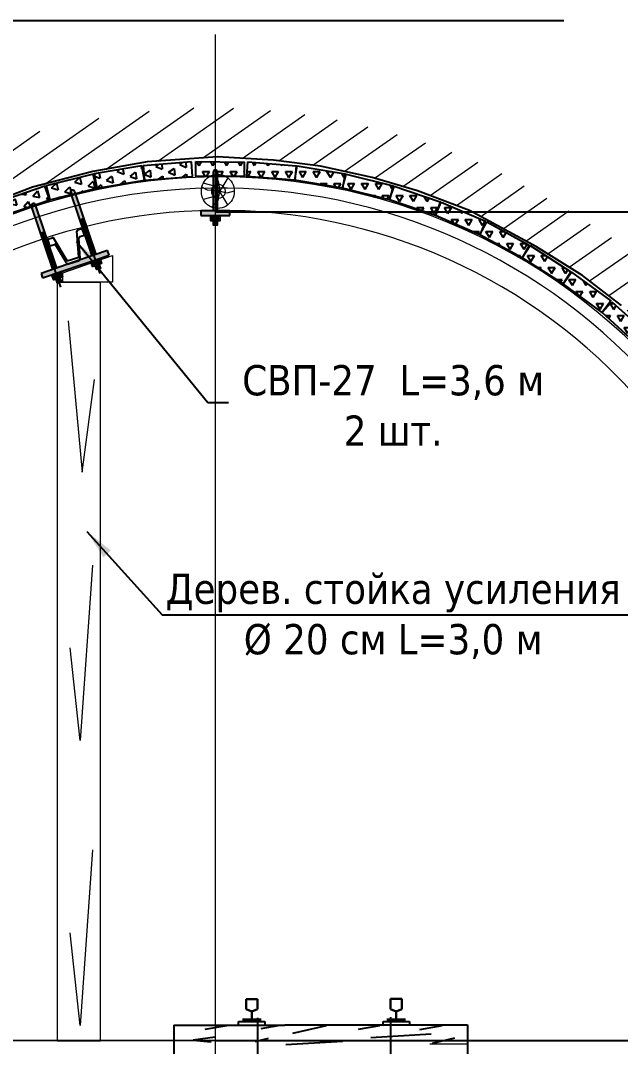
# Model space of a CAD drawing. Header units: millimetres. Extents: x -46762 to 161452, y -66984 to 31524.
# Drawn here: x 156657 to 159137, y -28940 to -24701 of the extents above; entities that cross this region are included whole.
import ezdxf

# ---------------------------------------------------------------- set-up
doc = ezdxf.new("R2010")
doc.units = ezdxf.units.MM
doc.header["$LTSCALE"] = 0.5
doc.styles.get("Standard").update_dxf_attribs({"font": 'TIMES.TTF'})
doc.dimstyles.new('ISO-25', dxfattribs={"dimscale": 50, "dimtxt": 2.5, "dimasz": 2.5, "dimexe": 1.25, "dimexo": 0.625, "dimtad": 1, "dimdec": 0, "dimtxsty": 'Standard', "dimcen": 2.5, "dimadec": 0, "dimazin": 0, "dimtfac": 1, "dimtdec": 0, "dimtmove": 0, "dimatfit": 3, "dimfxl": 1, "dimarcsym": 0})
pattern_1 = [(35, (40037.60467210913, -28500.7936049343), (-54.63315556243714, 78.02423221852646), [])]
pattern_2 = [(59.99999999999999, (40037.60467210913, -15946.75703126326), (-28.5749897581405, 49.49334591314033), [28.575, -28.575]), (120, (40037.60467210913, -15946.75703126326), (-57.14998975814051, 5.913140350699564e-06), [28.57499999999999, -28.57499999999999]), (0, (40023.31717210913, -15922.01033126326), (28.575, 49.49334), [28.575, -28.575])]

# ---------------------------------------------------------------- blocks, each defined once
blk = doc.blocks.new('ск16')
h = blk.add_hatch(color=9)
edge = h.paths.add_edge_path()
edge.add_line((76510.91213818084, 28276.66980265561), (76510.91213818084, 28116.66980265561))
edge.add_line((76510.91213818084, 28116.66980265561), (76494.91213818084, 28116.66980265561))
edge.add_line((76494.91213818084, 28116.66980265561), (76494.91213818084, 28276.66980265561))
edge.add_arc((76502.91213818084, 28276.66980265561), 8, 0, 180, ccw=False)
for points in [[(76562.91213818084, 28116.66980265561), (76442.91213818084, 28116.66980265561), (76442.91213818084, 28096.66980265561), (76562.91213818084, 28096.66980265561)], [(76521.91213818084, 28096.66980265561), (76521.91213818084, 28074.66980265561), (76483.91213818084, 28074.66980265561), (76483.91213818084, 28096.66980265561)], [(76494.91213818084, 28074.66980265561), (76510.91213818084, 28074.66980265561), (76510.91213818084, 28056.66980265561), (76494.91213818084, 28056.66980265561)]]:
    blk.add_hatch(color=9).paths.add_polyline_path(points)
at = {"color": 7}
for p, q in [((76494.91213818084, 28116.66980265561), (76494.91213818084, 28276.66980265561)), ((76510.91213818084, 28116.66980265561), (76510.91213818084, 28276.66980265561)), ((76442.91213818084, 28116.66980265561), (76442.91213818084, 28096.66980265561)), ((76562.91213818084, 28116.66980265561), (76442.91213818084, 28116.66980265561)), ((76562.91213818084, 28096.66980265561), (76562.91213818084, 28116.66980265561)), ((76442.91213818084, 28096.66980265561), (76562.91213818084, 28096.66980265561)), ((76494.91213818084, 28074.66980265561), (76494.91213818084, 28056.66980265561)), ((76510.91213818084, 28074.66980265561), (76510.91213818084, 28056.66980265561))]:
    blk.add_line(p, q, dxfattribs=at)
for points in [[(76510.91213818084, 28276.66980265561), (76510.91213818084, 28116.66980265561), (76494.91213818084, 28116.66980265561), (76494.91213818084, 28276.66980265561)], [(76502.91213818084, 28096.66980265561), (76521.91213818084, 28096.66980265561), (76521.91213818084, 28074.66980265561), (76483.91213818084, 28074.66980265561), (76483.91213818084, 28096.66980265561), (76521.91213818084, 28096.66980265561)], [(76521.91213818084, 28096.66980265561), (76521.91213818084, 28074.66980265561), (76483.91213818084, 28074.66980265561), (76483.91213818084, 28096.66980265561), (76521.91213818084, 28096.66980265561)], [(76494.91213818084, 28074.66980265561), (76510.91213818084, 28074.66980265561), (76510.91213818084, 28056.66980265561), (76494.91213818084, 28056.66980265561), (76494.91213818084, 28074.66980265561)]]:
    blk.add_lwpolyline(points, dxfattribs=at)
blk.add_arc((76502.91213818084, 28276.66980265561), 8, 0, 180, dxfattribs=at)
blk = doc.blocks.new('*D139')
at = {"color": 0, "lineweight": -2}
for p, q in [((157461.8773804985, -25492.38011170697), (160482.4449686834, -25492.38011170697)), ((160419.9449686834, -25617.38011170697), (160419.9449686834, -28790.05228480275)), ((157461.8773804985, -28915.05228480275), (160482.4449686834, -28915.05228480275))]:
    blk.add_line(p, q, dxfattribs=at)
at = {"color": 0, "lineweight": 30}
for points in [[(160399.11163535, -25617.38011170697), (160440.7783020167, -25617.38011170697), (160419.9449686834, -25492.38011170697)], [(160399.11163535, -28790.05228480275), (160440.7783020167, -28790.05228480275), (160419.9449686834, -28915.05228480275)]]:
    blk.add_solid(points, dxfattribs=at)
at = {"layer": 'Defpoints', "color": 0, "lineweight": 30}
for p in [(157430.6273804985, -25492.38011170697), (157430.6273804985, -28915.05228480275), (160419.9449686834, -28915.05228480275)]:
    blk.add_point(p, dxfattribs=at)
at = {"color": 0, "insert": (160325.1134978831, -27168.33235580864), "char_height": 125, "attachment_point": 5, "rotation": 90}
blk.add_mtext('3300', dxfattribs=at)
blk = doc.blocks.new('*D173')
at = {"color": 0, "lineweight": -2}
for p, q in [((157636.4796166428, -28820.98957775233), (157636.4796166428, -29489.55552341929)), ((158186.8948149278, -28819.32875741564), (158186.8948149278, -29489.55552341929)), ((157761.4796166428, -29427.05552341929), (158061.8948149278, -29427.05552341929))]:
    blk.add_line(p, q, dxfattribs=at)
at = {"color": 0, "lineweight": 30}
for points in [[(157761.4796166428, -29406.22219008595), (157761.4796166428, -29447.88885675262), (157636.4796166428, -29427.05552341929)], [(158061.8948149278, -29406.22219008595), (158061.8948149278, -29447.88885675262), (158186.8948149278, -29427.05552341929)]]:
    blk.add_solid(points, dxfattribs=at)
at = {"layer": 'Defpoints', "color": 0, "lineweight": 30}
for p in [(157636.4796166428, -28789.73957775233), (158186.8948149278, -28788.07875741564), (158186.8948149278, -29427.05552341929)]:
    blk.add_point(p, dxfattribs=at)
at = {"color": 0, "lineweight": 0, "insert": (157911.6872157853, -29332.224052619), "char_height": 125, "attachment_point": 5}
blk.add_mtext('550', dxfattribs=at)
blk = doc.blocks.new('*D175')
at = {"color": 0, "lineweight": -2}
for p, q in [((155267.6237919683, -28935.42596324611), (155267.6237919683, -29836.73666044726)), ((159847.3451417038, -28946.30228480275), (159847.3451417038, -29836.73666044726)), ((155392.6237919683, -29774.23666044726), (159722.3451417038, -29774.23666044726))]:
    blk.add_line(p, q, dxfattribs=at)
at = {"color": 0, "lineweight": 30}
for points in [[(155392.6237919683, -29753.40332711393), (155392.6237919683, -29795.06999378059), (155267.6237919683, -29774.23666044726)], [(159722.3451417038, -29753.40332711393), (159722.3451417038, -29795.06999378059), (159847.3451417038, -29774.23666044726)]]:
    blk.add_solid(points, dxfattribs=at)
at = {"layer": 'Defpoints', "color": 0, "lineweight": 30}
for p in [(155267.6237919683, -28904.17596324611), (159847.3451417038, -28915.05228480275), (159847.3451417038, -29774.23666044726)]:
    blk.add_point(p, dxfattribs=at)
at = {"color": 0, "lineweight": 0, "insert": (157557.4844668361, -29679.40518964698), "char_height": 125, "attachment_point": 5}
blk.add_mtext('4580', dxfattribs=at)

msp = doc.modelspace()

# ---------------------------------------------------------------- hatches: boundary and pattern name
at = {"lineweight": 0}
h = msp.add_hatch(dxfattribs=at)
h.set_pattern_fill('LINE', scale=30, angle=35, style=0)
h.set_pattern_definition(pattern_1)
h.paths.add_polyline_path([(151093.664259502, -26112.32042249393), (151155.5749278546, -26360.63055070513), (153785.2225902069, -25729.63699551008), (154290.3726685724, -25616.55964685488), (154925.8902857453, -25564.13254008756), (155386.6291547667, -26145.39828476554), (155443.416171963, -26168.76744758926), (155558.6599647432, -26142.05979701231), (155608.7663016844, -26086.97562915523), (155754.0739789645, -25936.74569185113), (155922.7644488135, -25799.86970555998), (156038.0086532698, -25719.74725672702), (156168.2843882999, -25636.28606869187), (156313.5920655801, -25552.82513210567), (156486.5306214255, -25473.47639170208), (156706.5904505858, -25390.25961204956), (156955.4816059096, -25325.43632333243), (157180.5095426198, -25285.74912923406), (157471.0067461304, -25265.14615634579), (157702.5099367061, -25278.75608239323), (157896.5641846666, -25302.57332725177), (158111.0449788985, -25350.2075655199), (158298.1134945908, -25404.77576012479), (158513.0421924534, -25485.59245951782), (158789.9178561392, -25636.81687743234), (158980.2332614772, -25754.35819935577), (159140.6111668875, -25878.310966691), (159264.6372465719, -25993.71522396023), (159377.9708621039, -26106.98216512619), (159491.304889312, -26248.03195259348), (159633.2446441639, -26462.81512243883), (159640.4860273094, -26518.29758543801), (159869.7883972884, -26979.04510403419), (159964.0791100254, -27276.61557871976), (160031.6631571113, -27529.90589272563), (160070.4541639138, -27914.58909714647), (160070.4541639138, -28914.44769774337), (160297.4920681663, -28915.05228480275), (160297.4920681663, -27971.88697129882), (160254.8219606835, -27548.73544643589), (160180.479508889, -27270.11610102945), (160076.7597248783, -26942.78857887531), (159824.5271179014, -26435.96630841951), (159816.5615964413, -26374.93559912041), (159660.4278661042, -26138.67411229053), (159535.7604361753, -25983.51934607651), (159411.0934590901, -25858.92571079396), (159274.6647714373, -25731.98102779781), (159098.249075486, -25595.63298372906), (158888.9021296141, -25466.33752961328), (158584.3388995598, -25299.99066990731), (158347.9173319109, -25211.09230057497), (158142.1419646494, -25151.06728650959), (157906.2130909942, -25098.66962441465), (157692.7534182377, -25072.47065507026), (157438.0999086045, -25057.49973641807), (157118.5529847427, -25080.16300659517), (156871.0222543617, -25123.81892010337), (156597.2419835054, -25195.12453769222), (156355.1761714291, -25286.66299530999), (156164.9437599991, -25373.94660975395), (156005.1053149909, -25465.75363999877), (155861.8020064578, -25557.56094683742), (155479.410360814, -25937.11833189382), (154974.4979157313, -25300.12343495467), (154275.4285368412, -25357.79325239871), (153719.7634506391, -25482.17833591944)])
h.paths.add_polyline_path([(151072.5310021116, -26380.55724381011), (151010.620333759, -26132.24711559892), (150673.2775396382, -26213.19375040067), (150476.7641854764, -26258.83948005617), (149993.0129500689, -26533.46702303878), (147079.7495202408, -27256.72877247795), (147139.1146349074, -27494.23977898386), (150397.2675896885, -26685.35398380039), (150837.041440059, -26435.69258108892), (151015.6899438425, -26394.19646322029)])
h = msp.add_hatch()
h.set_pattern_fill('TRIANG', scale=6, angle=-80.4369529752854, style=0)
h.set_pattern_definition([(339.5630470247146, (40037.60467210913, -15946.75703126326), (44.05831331706077, 36.40036204505809), [28.575, -28.575]), (39.5630470247146, (40037.60467210913, -15946.75703126326), (-9.494481579440789, 56.35579960299791), [28.575, -28.575]), (279.5630470247146, (40059.63385458452, -15928.55684069816), (53.55279489650157, -19.95543755793982), [28.575, -28.575])])
h.paths.add_polyline_path([(157158.9816600695, -25301.85878366265), (156961.7609821337, -25335.08534223454), (156971.7289497052, -25394.25154561529), (157168.9496276411, -25361.02498704341)])
h = msp.add_hatch()
h.set_pattern_fill('TRIANG', scale=6, angle=-85.43214545532969, style=0)
h.set_pattern_definition([(334.5678545446703, (40037.60467210913, -15946.75703126326), (47.06043813085931, 32.42586147332345), [28.575, -28.575]), (34.56785454467032, (40037.60467210913, -15946.75703126326), (-4.551400710063543, 56.96846567121176), [28.575, -28.575]), (274.5678545446704, (40061.13491772426, -15930.5440932682), (51.61183884092288, -24.54260419788831), [28.57499999999999, -28.57499999999999])])
h.paths.add_polyline_path([(157363.5361186695, -25285.28837749186), (157164.1713753288, -25301.21631247026), (157168.9497558223, -25361.02573547249), (157368.314499163, -25345.09780049408)])
h = msp.add_hatch()
h.set_pattern_fill('TRIANG', scale=6, style=0)
h.set_pattern_definition(pattern_2)
h.paths.add_polyline_path([(157381.7074791981, -25284.18799816047), (157581.6973176967, -25286.20405801105), (157581.0924997415, -25346.20100956061), (157381.102661243, -25344.18494971003)])
h = msp.add_hatch()
h.set_pattern_fill('TRIANG', scale=6, style=0)
h.set_pattern_definition(pattern_2)
h.paths.add_polyline_path([(157596.5438821536, -25285.28837773959), (157795.9086254946, -25301.21631271507), (157791.130245002, -25361.02573571735), (157591.765501661, -25345.09780074187)])
h = msp.add_hatch()
h.set_pattern_fill('TRIANG', scale=6, style=0)
h.set_pattern_definition(pattern_2)
h.paths.add_polyline_path([(157801.0983385149, -25301.85878330885), (157998.3190164502, -25335.08534188372), (157988.3510488778, -25394.25154526431), (157791.1303709424, -25361.02498668944)])
h = msp.add_hatch()
h.set_pattern_fill('TRIANG', scale=6, angle=-76.10566496756907, style=0)
h.set_pattern_definition([(343.8943350324309, (40037.60467210913, -15946.75703126326), (41.18341065500012, 39.62383141718153), [28.57499999999999, -28.57499999999999]), (43.89433503243092, (40037.60467210913, -15946.75703126326), (-13.72353927505109, 55.4777955503076), [28.57499999999999, -28.57499999999999]), (283.8943350324309, (40058.19640245907, -15926.94510408958), (54.90694993005122, -15.85396413312606), [28.575, -28.575])])
h.paths.add_polyline_path([(156957.3208457495, -25336.00639608217), (156763.1728000012, -25384.03280894157), (156777.580723859, -25442.27722266603), (156971.7287696073, -25394.25080980663)])
h = msp.add_hatch()
h.set_pattern_fill('TRIANG', scale=6, style=0)
h.set_pattern_definition(pattern_2)
h.paths.add_polyline_path([(158002.7591545061, -25336.0063963022), (158196.9072002547, -25384.03280916013), (158182.4992763973, -25442.27722288472), (157988.3512306487, -25394.25081002679)])
h = msp.add_hatch()
h.set_pattern_fill('TRIANG', scale=6, angle=-71.0301074187318, style=0)
h.set_pattern_definition([(348.9698925812683, (40037.60467210913, -15946.75703126326), (37.51643061078759, 43.1119329603946), [28.575, -28.575]), (48.9698925812682, (40037.60467210913, -15946.75703126326), (-18.57781384455958, 54.04614844845551), [28.575, -28.575]), (288.9698925812682, (40056.36291132454, -15925.20105114921), (56.09424445534719, -10.9342154880609), [28.575, -28.575])])
h.paths.add_polyline_path([(156758.0761339557, -25385.53516163283), (156568.9382294522, -25450.54941453184), (156588.4425053219, -25507.2907858829), (156777.5804098254, -25442.27653298389)])
h = msp.add_hatch()
h.set_pattern_fill('TRIANG', scale=6, style=0)
h.set_pattern_definition(pattern_2)
h.paths.add_polyline_path([(158202.0038657331, -25385.53516162392), (158391.1417702366, -25450.54941452296), (158371.6374943669, -25507.29078587401), (158182.4995898634, -25442.27653297497)])
h = msp.add_hatch(color=9)
edge = h.paths.add_edge_path()
edge.add_line((156879.5751386922, -25407.37548137895), (156967.8626931099, -25668.64697137028))
edge.add_line((156967.8626931099, -25668.64697137028), (156952.7047236403, -25673.76907655846))
edge.add_line((156952.7047236403, -25673.76907655846), (156864.4439002828, -25412.57669243821))
edge.add_arc((156871.9545116261, -25409.81605935827), 8.00189838437035, 17.75815617817102, 200.1816289844133, ccw=False)
h = msp.add_hatch(color=9)
edge = h.paths.add_edge_path()
edge.add_line((156717.8221077151, -25462.81784846694), (156806.1096621328, -25724.08933845827))
edge.add_line((156806.1096621328, -25724.08933845827), (156790.9516926632, -25729.21144364645))
edge.add_line((156790.9516926632, -25729.21144364645), (156702.6908693057, -25468.0190595262))
edge.add_arc((156710.201480649, -25465.25842644626), 8.00189838437035, 17.75815617817102, 200.1816289844133, ccw=False)
h = msp.add_hatch()
h.set_pattern_fill('TRIANG', scale=6, style=0)
h.set_pattern_definition(pattern_2)
h.paths.add_polyline_path([(158395.2666003085, -25452.13866648629), (158579.1046971676, -25530.90131082492), (158555.475903866, -25586.05273988265), (158371.6378070069, -25507.29009554403)])
h = msp.add_hatch()
h.set_pattern_fill('TRIANG', scale=6, style=0)
h.set_pattern_definition(pattern_2)
h.paths.add_polyline_path([(158584.2214864623, -25533.3860292126), (158759.7749721493, -25629.20342670965), (158731.0297529002, -25681.86947241579), (158555.4762672131, -25586.05207491873)])
h = msp.add_hatch()
h.set_pattern_fill('TRIANG', scale=6, style=0)
h.set_pattern_definition(pattern_2)
h.paths.add_polyline_path([(158763.3614472325, -25631.32581263367), (158931.840218238, -25739.09827535249), (158899.5084794223, -25789.64190665413), (158731.0297084168, -25681.86944393532)])
for points in [[(156903.4413228641, -25690.41591842003), (156741.688291887, -25745.85828550802), (156748.0909233722, -25764.80574734502), (156909.8439543493, -25709.36338025703), (157023.5287253713, -25670.9475913457), (157017.126093886, -25652.0001295087)], [(156984.6864286054, -25684.0729858904), (156991.7293232392, -25704.9151939111), (156955.7291457489, -25717.08019373303), (156948.6862511151, -25696.23798571232)], [(156966.1502497592, -25713.55874641615), (156981.3082192288, -25708.43664122797), (156987.0705875655, -25725.48935688127), (156971.9126180959, -25730.61146206944)], [(156822.9333976283, -25739.51535297839), (156829.9762922621, -25760.35756099909), (156793.9761147718, -25772.52256082102), (156786.933220138, -25751.68035280031)], [(156804.3972187821, -25769.00111350414), (156819.5551882517, -25763.87900831596), (156825.3175565884, -25780.93172396926), (156810.1595871188, -25786.05382915743)]]:
    msp.add_hatch(color=9).paths.add_polyline_path(points)
h = msp.add_hatch()
h.set_pattern_fill('TRIANG', scale=6, style=0)
h.set_pattern_definition(pattern_2)
h.paths.add_polyline_path([(158934.8298848662, -25741.14038156508), (159096.5016437757, -25858.87840588648), (159061.1802364792, -25907.37993355933), (158899.5084775697, -25789.64190923792)])
h = msp.add_hatch()
h.set_pattern_fill('TRIANG', scale=6, style=0)
h.set_pattern_definition(pattern_2)
h.paths.add_polyline_path([(159101.5388282183, -25862.98191564295), (159249.532222666, -25997.51055645916), (159209.1736304211, -26041.90857479346), (159061.1802359734, -25907.37993397725)])
h = msp.add_hatch(dxfattribs=at)
h.set_pattern_fill('LINE', scale=30, angle=35, style=0)
h.set_pattern_definition(pattern_1)
edge = h.paths.add_edge_path()
edge.add_line((160295.6731183488, -28915.05228480275), (160295.6731183488, -29214.76336253601))
edge.add_line((154822.7286901544, -29205.2223565371), (160295.6731183488, -29214.76336253601))
edge.add_line((154812.8486417039, -28915.05228480275), (160295.6731183488, -28915.05228480275))
edge.add_line((160470.4263917038, -28915.05228480275), (154746.467843393, -28915.05228480275))
edge.add_line((154822.7286901544, -29205.2223565371), (152038.0965523604, -29899.50912610623))
edge.add_line((154746.467843393, -28915.05228480275), (151882.4892514737, -29629.12234731162))
edge.add_line((152037.9269957574, -29899.55140131543), (147992.4251232048, -30908.2083036973))
edge.add_line((151882.4892514737, -29629.12234731162), (147919.6790102344, -30617.16191040631))
edge.add_line((147919.6790102344, -30617.16191040631), (147992.4251232049, -30908.2083036973))

# ---------------------------------------------------------------- linework, layer by layer
at = {"color": 7, "lineweight": 9}
msp.add_line((157461.8773804985, -24758.87851053285), (157461.8773804985, -29129.35709320628), dxfattribs=at)
at = {"color": 7, "linetype": 'ByBlock', "lineweight": 9}
for p, q in [((157466.2955926431, -25336.8255108468), (157476.5339784999, -25377.91799259614)), ((157458.5661256618, -25385.48148163294), (157411.3104473458, -25372.59356936495)), ((157480.0459794418, -25406.96133541292), (157458.5661256618, -25385.48148163294)), ((157476.5339784999, -25377.91799259614), (157480.0408799849, -25406.95623595604)), ((157492.9338917097, -25385.48148163294), (157480.0459794418, -25406.96133541292)), ((157514.4137454897, -25351.11371558499), (157492.9338917097, -25385.48148163294)), ((157430.3930835742, -25402.12455859303), (157406.028483204, -25390.1790287836)), ((157458.5690288089, -25428.43389303381), (157411.3150931089, -25441.3281931926)), ((157480.0490394468, -25406.95623540452), (157430.3930835742, -25402.12455859303)), ((157480.0459787524, -25406.95113580982), (157458.5690288089, -25428.43389303381)), ((157480.0408799849, -25406.95623595604), (157472.779687355, -25446.86466118935)), ((157492.9367945429, -25428.42924720938), (157480.0459787524, -25406.95113580982)), ((157510.322116423, -25414.21648555408), (157480.0490394468, -25406.95623540452)), ((157514.421293951, -25462.79410930305), (157492.9367945429, -25428.42924720938)), ((157539.9565506624, -25406.95218626471), (157510.322116423, -25414.21648555408)), ((157472.779687355, -25446.86466118935), (157446.5639118402, -25472.28274359239)), ((160470.4263917038, -28915.05228480275), (154746.467843393, -28915.05228480275)), ((154812.8486417039, -28915.05228480275), (160295.6731183488, -28915.05228480275)), ((157479.6363917038, -28915.05228480275), (159847.3451417038, -28915.05228480275))]:
    msp.add_line(p, q, dxfattribs=at)
at = {"color": 7}
for p, q in [((156952.7047236403, -25673.76907655846), (156901.4836717585, -25522.18938186248)), ((156985.7439121334, -25747.07894698366), (156908.7552362611, -25519.24450089321)), ((156967.8626931099, -25668.64697137028), (156916.6416412281, -25517.0672766743)), ((156790.9516926632, -25729.21144364645), (156739.7306407814, -25577.63174895047)), ((156823.9908811564, -25802.52131407165), (156747.002205284, -25574.6868679812)), ((156806.1096621328, -25724.08933845827), (156754.888610251, -25572.50964376229)), ((156920.809693013, -25587.6519153893), (156912.2186765742, -25559.95364041506)), ((156778.0203099562, -25631.94008634098), (156769.4292935174, -25604.24181136674)), ((157017.126093886, -25652.0001295087), (156903.4413228641, -25690.41591842003)), ((156909.8439543493, -25709.36338025703), (157023.5287253713, -25670.9475913457)), ((157023.5287253713, -25670.9475913457), (157017.126093886, -25652.0001295087)), ((156903.4413228641, -25690.41591842003), (156741.688291887, -25745.85828550802)), ((156748.0909233722, -25764.80574734502), (156909.8439543493, -25709.36338025703)), ((156966.1502497592, -25713.55874641615), (156971.9126180959, -25730.61146206944)), ((156981.3082192288, -25708.43664122797), (156987.0705875655, -25725.48935688127)), ((156741.688291887, -25745.85828550802), (156748.0909233722, -25764.80574734502)), ((156804.3972187821, -25769.00111350414), (156810.1595871188, -25786.05382915743)), ((156819.5551882517, -25763.87900831596), (156825.3175565884, -25780.93172396926))]:
    msp.add_line(p, q, dxfattribs=at)
for p, q in [((156769.4292935174, -25604.24181136674), (156787.5764391902, -25598.6132143896)), ((156849.2462419912, -25694.65506944495), (156794.5301660064, -25601.30972393258)), ((156897.5749562567, -25679.66522696898), (156889.8642375111, -25571.74049710402)), ((156894.0715309014, -25565.5822373922), (156912.2186765742, -25559.95364041506)), ((156903.898902419, -25685.03274081956), (156898.4130794902, -25599.83352869414)), ((156901.7074344101, -25593.57675431259), (156920.809693013, -25587.6519153893)), ((156778.0203099562, -25631.94008634098), (156797.1225685591, -25626.01524741768)), ((156847.0696830752, -25702.65913661639), (156803.3793429407, -25629.30960233757)), ((156849.2462419912, -25694.65506944495), (156897.5749562567, -25679.66522696898)), ((156854.5778123331, -25706.6123625203), (156899.9456765151, -25692.54087007745)), ((157290.4273445758, -28852.47897155235), (157749.0762110388, -28852.47897155237)), ((157290.4273445758, -28852.47897155237), (157290.4273445758, -28974.27035380912)), ((157508.5026928467, -28854.4820415325), (157419.4644348124, -28869.32446171155)), ((157558.4095739631, -28851.83266420587), (157558.4095739631, -28836.28971682079)), ((157558.4095739631, -28836.28971682079), (157666.8725276398, -28836.28971682079)), ((157720.9803540634, -28854.4820415325), (157650.1544669907, -28866.85072501492)), ((157666.8725276398, -28836.28971682079), (157666.8725276398, -28851.83266420587)), ((157749.5834692188, -28850.27650342523), (158504.2904417128, -28850.27650342521)), ((157920.4249520287, -28854.4820415325), (157780.7967746568, -28886.64061858723)), ((158140.9970003394, -28854.4820415325), (158051.9587423052, -28869.32446171155)), ((158156.2469400292, -28851.83266420587), (158156.2469400292, -28836.28971682079)), ((158156.2469400292, -28836.28971682079), (158264.7098937058, -28836.28971682079)), ((158264.7098937058, -28836.28971682079), (158264.7098937058, -28851.83266420587)), ((158398.5850566732, -28854.4820415325), (158305.4996050934, -28871.798198408)), ((158504.2904417126, -28850.27650342523), (158504.2904417128, -28974.27035380912)), ((157461.9855508073, -28901.88924713853), (157370.9236959995, -28914.25793062113)), ((157680.5340023445, -28906.83672053161), (157626.1386465976, -28920.13579170994)), ((158354.7904657196, -28889.73329089127), (158105.3964355855, -28904.41410273994)), ((158451.0353185392, -28905.86543519144), (158357.9498669594, -28928.1290654602)), ((157370.9236959995, -28914.25793062113), (157444.650668713, -28920.13579170994)), ((157988.0345390509, -28919.09491458879), (157753.3107459832, -28933.77572643763))]:
    msp.add_line(p, q)
at = {"color": 7, "lineweight": 15}
for p, q in [((156807.7954478733, -25789.8535783469), (156807.7954478733, -28916.56074552465)), ((156987.7954478733, -25783.91848687368), (156808.5945870337, -25783.91848687368)), ((156987.7954478733, -28916.56074552465), (156987.7954478733, -25783.91848687368)), ((156807.7954478733, -28916.56074552465), (156987.7954478733, -28916.56074552465))]:
    msp.add_line(p, q, dxfattribs=at)
at = {"lineweight": 30}
for p, q in [((157590.3333599828, -28744.17490655247), (157636.4796166428, -28744.17490655247)), ((157590.3333599828, -28786.43639940779), (157590.3333599828, -28744.17490655247)), ((157636.4796166428, -28744.17490655247), (157636.4796166428, -28786.43639940779)), ((158186.8948149278, -28743.75613566786), (158233.0410715878, -28743.75613566786)), ((158186.8948149278, -28786.01762852319), (158186.8948149278, -28743.75613566786)), ((158233.0410715878, -28743.75613566786), (158233.0410715878, -28786.01762852319)), ((157613.4064883128, -28795.82784226437), (157590.3333599828, -28786.43639940779)), ((157636.4796166428, -28786.43639940779), (157613.4064883128, -28795.82784226437)), ((157613.4064883128, -28796.13031441182), (157613.4064883128, -28824.3046429821)), ((158209.9679432578, -28795.40907137995), (158186.8948149278, -28786.01762852319)), ((158233.0410715878, -28786.01762852319), (158209.9679432578, -28795.40907137995)), ((158209.9679432578, -28795.7115435274), (158209.9679432578, -28823.88587209767)), ((157574.9512744299, -28829.00036441039), (157651.8617021956, -28829.00036441039)), ((158171.5127293735, -28829.00036441039), (158248.4231571406, -28829.00036441039))]:
    msp.add_line(p, q, dxfattribs=at)
at = {"lineweight": 9}
msp.add_line((158349.4943806374, -28929.66767561644), (158504.2904417125, -28929.66767561644), dxfattribs=at)
at = {"color": 7}
for points in [[(159140.6111668875, -25878.310966691), (158980.2332614772, -25754.35819935577), (158789.9178561392, -25636.81687743234), (158513.0421924534, -25485.59245951782), (158298.1134945908, -25404.77576012479), (158111.0449788985, -25350.2075655199), (157896.5641846666, -25302.57332725177), (157702.5099367061, -25278.75608239323), (157471.0067461304, -25265.14615634579), (157180.5095426198, -25285.74912923406), (156955.4816059096, -25325.43632333243), (156706.5904505858, -25390.25961204956), (156486.5306214255, -25473.47639170208), (156313.5920655801, -25552.82513210567), (156168.2843882999, -25636.28606869187), (156038.0086532698, -25719.74725672702), (155922.7644488135, -25799.86970555998), (155754.0739789645, -25936.74569185113), (155608.7663016844, -26086.97562915523), (155558.6599647432, -26142.05979701231), (155443.416171963, -26168.76744758926), (155386.6291547667, -26145.39828476554), (154925.8902857453, -25564.13254008756), (154290.3726685724, -25616.55964685488)], [(157158.9816600695, -25301.85878366265), (156961.7609821337, -25335.08534223454), (156971.7289497052, -25394.25154561529), (157168.9496276411, -25361.02498704341), (157158.9816600695, -25301.85878366265)], [(157363.5361186695, -25285.28837749186), (157164.1713753288, -25301.21631247026), (157168.9497558223, -25361.02573547249), (157368.314499163, -25345.09780049408), (157363.5361186695, -25285.28837749186)], [(157381.7074791981, -25284.18799816047), (157581.6973176967, -25286.20405801105), (157581.0924997415, -25346.20100956061), (157381.102661243, -25344.18494971003), (157381.7074791981, -25284.18799816047)], [(157596.5438821536, -25285.28837773959), (157795.9086254946, -25301.21631271507), (157791.130245002, -25361.02573571735), (157591.765501661, -25345.09780074187), (157596.5438821536, -25285.28837773959)], [(157801.0983385149, -25301.85878330885), (157998.3190164502, -25335.08534188372), (157988.3510488778, -25394.25154526431), (157791.1303709424, -25361.02498668944), (157801.0983385149, -25301.85878330885)], [(156957.3208457495, -25336.00639608217), (156763.1728000012, -25384.03280894157), (156777.580723859, -25442.27722266603), (156971.7287696073, -25394.25080980663), (156957.3208457495, -25336.00639608217)], [(158002.7591545061, -25336.0063963022), (158196.9072002547, -25384.03280916013), (158182.4992763973, -25442.27722288472), (157988.3512306487, -25394.25081002679), (158002.7591545061, -25336.0063963022)], [(156758.0761339557, -25385.53516163283), (156568.9382294522, -25450.54941453184), (156588.4425053219, -25507.2907858829), (156777.5804098254, -25442.27653298389), (156758.0761339557, -25385.53516163283)], [(158202.0038657331, -25385.53516162392), (158391.1417702366, -25450.54941452296), (158371.6374943669, -25507.29078587401), (158182.4995898634, -25442.27653297497), (158202.0038657331, -25385.53516162392)], [(156879.5751386922, -25407.37548137895), (156967.8626931099, -25668.64697137028), (156952.7047236403, -25673.76907655846), (156864.4439002828, -25412.57669243821)], [(156717.8221077151, -25462.81784846694), (156806.1096621328, -25724.08933845827), (156790.9516926632, -25729.21144364645), (156702.6908693057, -25468.0190595262)], [(158395.2666003085, -25452.13866648629), (158579.1046971676, -25530.90131082492), (158555.475903866, -25586.05273988265), (158371.6378070069, -25507.29009554403), (158395.2666003085, -25452.13866648629)], [(158584.2214864623, -25533.3860292126), (158759.7749721493, -25629.20342670965), (158731.0297529002, -25681.86947241579), (158555.4762672131, -25586.05207491873), (158584.2214864623, -25533.3860292126)], [(158763.3614472325, -25631.32581263367), (158931.840218238, -25739.09827535249), (158899.5084794223, -25789.64190665413), (158731.0297084168, -25681.86944393532), (158763.3614472325, -25631.32581263367)], [(156966.6863398603, -25690.15548580136), (156984.6864286054, -25684.0729858904), (156991.7293232392, -25704.9151939111), (156955.7291457489, -25717.08019373303), (156948.6862511151, -25696.23798571232), (156984.6864286054, -25684.0729858904)], [(156984.6864286054, -25684.0729858904), (156991.7293232392, -25704.9151939111), (156955.7291457489, -25717.08019373303), (156948.6862511151, -25696.23798571232), (156984.6864286054, -25684.0729858904)], [(156966.1502497592, -25713.55874641615), (156981.3082192288, -25708.43664122797), (156987.0705875655, -25725.48935688127), (156971.9126180959, -25730.61146206944), (156966.1502497592, -25713.55874641615)], [(156804.9333088832, -25745.59785288935), (156822.9333976283, -25739.51535297839), (156829.9762922621, -25760.35756099909), (156793.9761147718, -25772.52256082102), (156786.933220138, -25751.68035280031), (156822.9333976283, -25739.51535297839)], [(156822.9333976283, -25739.51535297839), (156829.9762922621, -25760.35756099909), (156793.9761147718, -25772.52256082102), (156786.933220138, -25751.68035280031), (156822.9333976283, -25739.51535297839)], [(156804.3972187821, -25769.00111350414), (156819.5551882517, -25763.87900831596), (156825.3175565884, -25780.93172396926), (156810.1595871188, -25786.05382915743), (156804.3972187821, -25769.00111350414)], [(158934.8298848662, -25741.14038156508), (159096.5016437757, -25858.87840588648), (159061.1802364792, -25907.37993355933), (158899.5084775697, -25789.64190923792), (158934.8298848662, -25741.14038156508)], [(159101.5388282183, -25862.98191564295), (159249.532222666, -25997.51055645916), (159209.1736304211, -26041.90857479346), (159061.1802359734, -25907.37993397725), (159101.5388282183, -25862.98191564295)]]:
    msp.add_lwpolyline(points, dxfattribs=at)
at = {"color": 7, "lineweight": 15}
for points in [[(157037.51674013, -25671.99578300538), (157037.51674013, -25781.958908831), (156831.7236494822, -25781.958908831), (156831.7236494822, -25743.26826532185), (157037.51674013, -25671.99578300538)], [(156853.9780859037, -25942.12383167213), (156912.3810827862, -26567.49841648719), (156962.4402268294, -26183.93529801897)], [(156954.0969415605, -26951.06186646922), (156904.0377975173, -27676.49659702351), (156862.3213711727, -27292.93347855529)], [(156954.0969415605, -28128.1390569341), (156904.0377975173, -28853.57378748839), (156862.3213711727, -28470.01066902018)]]:
    msp.add_lwpolyline(points, dxfattribs=at)
at = {"color": 7, "linetype": 'ByBlock', "lineweight": 9}
for centre, radius, start, end in [((157481.0819607823, -27808.68980394032), 2460.9857734148, 31.70235542983637, 140.9436775822505), ((157478.2117613844, -27797.82370471401), 2404.539021398537, 40.8256306195652, 140.6957491900288), ((157479.6363917038, -27798.49068480232), 2312.8776, 41.14166527039727, 139.8489975589782)]:
    msp.add_arc(centre, radius, start, end, dxfattribs=at)
at = {"color": 7}
for centre in [(156871.9545116261, -25409.81605935827), (156710.201480649, -25465.25842644626)]:
    msp.add_arc(centre, 8.00189838437035, 17.75815617817101, 200.1816289844133, dxfattribs=at)
for centre, radius, start, end in [((156789.3538908671, -25604.34389197047), 5.999999999999999, 17.23202484598591, 107.2320248462019), ((156895.8489825784, -25571.31291497307), 5.999999999999999, 107.2320248462019, 197.2320248459859), ((156903.188644141, -25598.35231896331), 4.999999999999999, 107.2320248462019, 197.2320248459859), ((156798.6037782899, -25630.7908120684), 4.999999999999999, 17.23202484598591, 107.2320248462019), ((156898.1682248381, -25686.81019249655), 5.999999999999999, 287.2320248462019, 17.23202484598591), ((156852.8003606561, -25700.88168493941), 5.999999999999999, 197.2320248459859, 287.2320248462019)]:
    msp.add_arc(centre, radius, start, end)
at = {"color": 7, "linetype": 'ByBlock', "lineweight": 9, "extrusion": (0, 0, -1)}
for centre, major_axis, ratio, start_param, end_param in [((157472.2749958865, -25404.2947737379), (-47.89496162553311, 47.89496162553311), 0.9999999999990257, 5.458408654375653, 8.678623107073939), ((157475.1625296157, -25405.55316057516), (-19.5650630113129, 19.5650630113129), 0.9999999999981642, 5.430675389852599, 8.685277357385274), ((157472.2753557332, -25409.61874793972), (-47.89496162553311, 47.89496162553311), 0.9999999999990257, 2.31681600078586, 5.537030453484146), ((157475.1627193276, -25408.35997077798), (-19.5650630113204, 19.5650630113204), 0.9999999999974641, 2.310161750473125, 5.564763718006)]:
    msp.add_ellipse(centre, major_axis=major_axis, ratio=ratio, start_param=start_param, end_param=end_param, dxfattribs=at)

# ---------------------------------------------------------------- block references
at = {"color": 9, "rotation": 359.9570912710281}
msp.add_blockref('ск16', (80938.20391312134, -53546.48476109583), dxfattribs=at)

# ---------------------------------------------------------------- texts
at = {"char_height": 125, "width": 3737.93834482899, "attachment_point": 5}
for s, insert in [('\\A1;{\\fTahoma|b0|i0|c204|p34;СВП-27  \\fTahoma|b0|i0|c0|p34;L=\\fTahoma|b0|i0|c204|p34;3,6 м\\P2 шт.}', (158197.2145116746, -26291.4625129593)), ('\\A1;{\\fTahoma|b0|i0|c204|p34;Дерев. стойка усиления \\P%%C 20 см \\fTahoma|b0|i0|c0|p34;L=3\\fTahoma|b0|i0|c204|p34;,0 м}', (158197.2145116746, -27162.91017395681))]:
    msp.add_mtext(s, dxfattribs=dict(at, insert=insert))

# ---------------------------------------------------------------- dimensions: what is measured, and where the dimension line sits
at = {"color": 7}
dim = msp.add_linear_dim(base=(160419.9449686834, -28915.05228480275), p1=(157430.6273804985, -25492.38011170697), p2=(157430.6273804985, -28915.05228480275), angle=90, text='3300', dimstyle='ISO-25', dxfattribs=at)
dim.commit()
dim.dimension.update_dxf_attribs({"geometry": '*D139', "text_midpoint": (160419.9449686834, -27168.33235580864), "dimtype": 160})
at = {"color": 7, "lineweight": 0}
dim = msp.add_linear_dim(base=(158186.8948149278, -29427.05552341929), p1=(157636.4796166428, -28789.73957775233), p2=(158186.8948149278, -28788.07875741564), dimstyle='ISO-25', dxfattribs=at)
dim.commit()
dim.dimension.update_dxf_attribs({"geometry": '*D173', "text_midpoint": (157911.6872157853, -29427.05552341929), "dimtype": 160})
dim = msp.add_linear_dim(base=(159847.3451417038, -29774.23666044726), p1=(155267.6237919683, -28904.17596324611), p2=(159847.3451417038, -28915.05228480275), dimstyle='ISO-25', dxfattribs=at)
dim.commit()
dim.dimension.update_dxf_attribs({"geometry": '*D175', "text_midpoint": (157557.4844668361, -29679.40518964698)})

# ---------------------------------------------------------------- leaders
at = {"color": 7, "lineweight": 15}
for points in [[(156552.0022405067, -25468.82589612599), (155165.6172571923, -24701.29057116644), (158902.4555393576, -24701.29057116644)], [(156888.8626670251, -25614.93397102843), (157430.9616678845, -26279.25943768182), (157516.9480199225, -26279.25943768182)], [(156931.3192052059, -26812.09923990577), (157242.7337467949, -27157.28300631844), (159207.4781028038, -27157.28300631844)]]:
    msp.add_leader(points, dimstyle='ISO-25', override={"dimgap": 0.625, "dimtad": 0}, dxfattribs=at)

doc.saveas('drawing.dxf')
